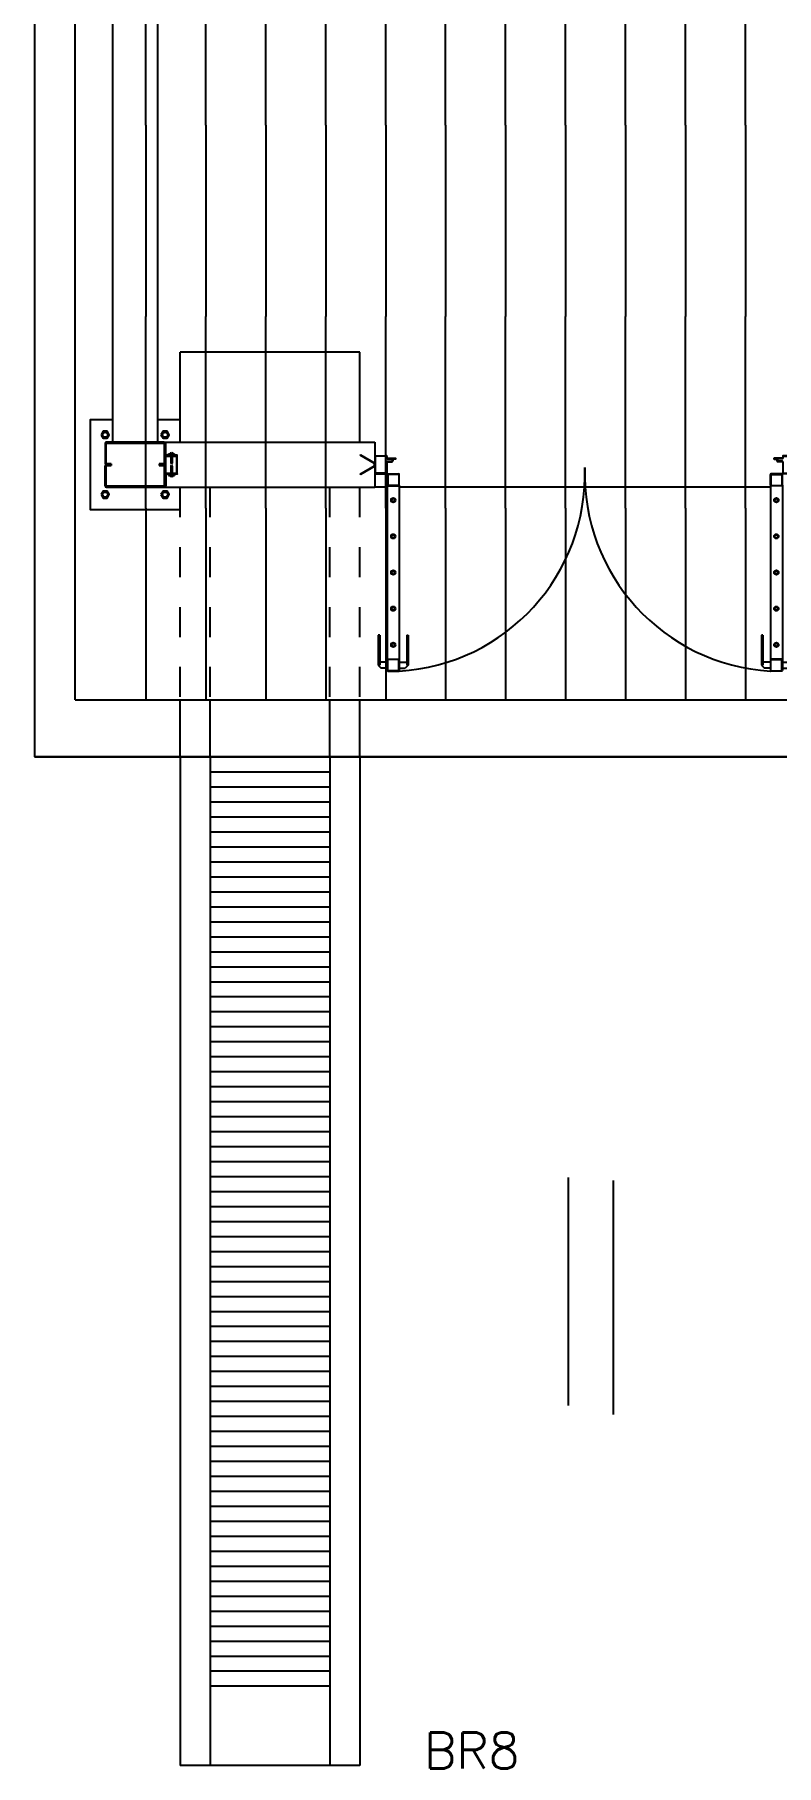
# Model space of a CAD drawing. Header units: millimetres. Extents: x 2128 to 2646, y 1972 to 2207.
# Drawn here: x 2377.45 to 2379.93, y 2115.97 to 2121.74 of the extents above; entities that cross this region are included whole.
import ezdxf

# ---------------------------------------------------------------- set-up
doc = ezdxf.new("R2010")
doc.units = ezdxf.units.MM
doc.linetypes.add('DASHED2', pattern=[0.375, 0.25, -0.125])
doc.linetypes.add('HIDDEN', pattern=[0.375, 0.25, -0.125])
for name, color, linetype in [('AR-ALV', 2, 'Continuous'), ('AR-BRISES', 1, 'Continuous'), ('AR-CALÇADA', 1, 'Continuous'), ('AR-COB VISTA 02', 1, 'Continuous'), ('AR-COB-V1', 1, 'Continuous'), ('AR-COB-V2', 1, 'Continuous'), ('AR-COB-V3', 1, 'Continuous'), ('AR-COB-V4', 1, 'Continuous'), ('AR-ESTC-V3', 3, 'Continuous'), ('AR-PISO', 1, 'Continuous'), ('AR-PORTA', 1, 'Continuous'), ('AR-PROJ', 1, 'HIDDEN'), ('BR-TEXTO', 2, 'Continuous'), ('DET-BASE-V', 32, 'Continuous'), ('DET-HATCH ACO', 1, 'Continuous'), ('DET-PARAFUSO-C', 72, 'Continuous'), ('DET-PERFIL CADEIRA-C', 2, 'Continuous'), ('DET-PROJ', 1, 'DASHED2'), ('esq-c', 1, 'Continuous'), ('grapa', 21, 'HIDDEN'), ('insercao', 4, 'Continuous'), ('maçaneta', 1, 'Continuous'), ('porta-c', 1, 'Continuous'), ('porta-v', 2, 'Continuous'), ('soleira', 1, 'Continuous')]:
    doc.layers.add(name, color=color, linetype=linetype)
doc.styles.add('S12', font='simplex.shx', dxfattribs={"width": 1.1, "height": 0.12})

# ---------------------------------------------------------------- blocks, each defined once
blk = doc.blocks.new('BR-MODULO8')
blk = doc.blocks.new('gr12-met-01p')
at = {"layer": 'DET-HATCH ACO'}
for centre, start, end in [((0.0417, -0.1064), 273.42397, 1.92778), ((1.3583, -0.1064), 178.07222, 266.57603)]:
    blk.add_arc(centre, 0.6587, start, end, dxfattribs=at)
at = {"layer": 'esq-c'}
for p, q in [((0, -0.0472), (0, -0.1028)), ((0.0015, -0.1028), (0.0015, -0.0472)), ((0.0023, -0.045), (0.0377, -0.045)), ((0.0377, -0.0465), (0.0023, -0.0465)), ((0.0385, -0.0526), (0.0385, -0.0472)), ((0.04, -0.0472), (0.04, -0.0526)), ((0.0408, -0.0534), (0.0685, -0.0534)), ((0.0408, -0.0549), (0.0685, -0.0549)), ((0.0578, -0.0571), (0.0578, -0.0628)), ((0.0593, -0.0571), (0.0593, -0.0628)), ((0.0685, -0.0564), (0.06, -0.0564)), ((1.3593, -0.0534), (1.3315, -0.0534)), ((1.3593, -0.0549), (1.3315, -0.0549)), ((1.3315, -0.0564), (1.34, -0.0564)), ((1.3408, -0.0571), (1.3408, -0.0628)), ((1.3423, -0.0571), (1.3423, -0.0628)), ((1.36, -0.0472), (1.36, -0.0526)), ((1.3615, -0.0526), (1.3615, -0.0472)), ((1.3978, -0.045), (1.3623, -0.045)), ((1.3623, -0.0465), (1.3978, -0.0465)), ((1.3985, -0.1028), (1.3985, -0.0472)), ((1.4, -0.0472), (1.4, -0.1028)), ((0.0377, -0.1035), (0.0023, -0.1035)), ((0.0023, -0.105), (0.0377, -0.105)), ((0.0385, -0.1028), (0.0385, -0.0658)), ((0.04, -0.0658), (0.04, -0.1028)), ((0.0408, -0.0635), (0.057, -0.0635)), ((0.0408, -0.065), (0.057, -0.065)), ((0.041, -0.1435), (0.041, -0.108)), ((0.0425, -0.108), (0.0425, -0.1435)), ((0.0433, -0.1058), (0.0788, -0.1058)), ((0.0788, -0.1073), (0.0433, -0.1073)), ((0.0795, -0.108), (0.0795, -0.1435)), ((0.081, -0.1435), (0.081, -0.108)), ((1.319, -0.1435), (1.319, -0.108)), ((1.3205, -0.108), (1.3205, -0.1435)), ((1.3568, -0.1058), (1.3213, -0.1058)), ((1.3213, -0.1073), (1.3568, -0.1073)), ((1.3593, -0.0635), (1.343, -0.0635)), ((1.3593, -0.065), (1.343, -0.065)), ((1.3575, -0.108), (1.3575, -0.1435)), ((1.359, -0.1435), (1.359, -0.108)), ((1.36, -0.0658), (1.36, -0.1028)), ((1.3615, -0.1028), (1.3615, -0.0658)), ((1.3623, -0.1035), (1.3978, -0.1035)), ((1.3978, -0.105), (1.3623, -0.105)), ((0.0788, -0.1443), (0.0433, -0.1443)), ((0.0433, -0.1458), (0.0788, -0.1458)), ((1.3213, -0.1443), (1.3568, -0.1443)), ((1.3568, -0.1458), (1.3213, -0.1458)), ((0.041, -0.7262), (0.041, -0.7617)), ((0.0425, -0.7617), (0.0425, -0.7262)), ((0.0433, -0.7239), (0.0788, -0.7239)), ((0.0788, -0.7254), (0.0433, -0.7254)), ((0.0795, -0.7617), (0.0795, -0.7262)), ((0.081, -0.7262), (0.081, -0.7617)), ((1.319, -0.7262), (1.319, -0.7617)), ((1.3205, -0.7617), (1.3205, -0.7262)), ((1.3568, -0.7239), (1.3213, -0.7239)), ((1.3213, -0.7254), (1.3568, -0.7254)), ((1.3575, -0.7617), (1.3575, -0.7262)), ((1.359, -0.7262), (1.359, -0.7617)), ((0.0788, -0.7624), (0.0433, -0.7624)), ((0.0433, -0.7639), (0.0788, -0.7639)), ((1.3213, -0.7624), (1.3568, -0.7624)), ((1.3568, -0.7639), (1.3213, -0.7639))]:
    blk.add_line(p, q, dxfattribs=at)
for centre, radius, start, end in [((0.0023, -0.0472), 0.00225, 90, 180), ((0.0023, -0.0472), 0.00075, 90, 180), ((0.0377, -0.0472), 0.00225, 360, 90), ((0.0377, -0.0472), 0.00075, 360, 90), ((0.0408, -0.0526), 0.00225, 180, 269.99745), ((0.0408, -0.0526), 0.00075, 180, 270), ((0.06, -0.0571), 0.00225, 90, 180), ((0.06, -0.0571), 0.00075, 90, 180), ((0.0685, -0.0549), 0.0015, 270, 90), ((1.3315, -0.0549), 0.0015, 90, 270), ((1.34, -0.0571), 0.00225, 0, 90), ((1.34, -0.0571), 0.00075, 0, 90), ((1.3593, -0.0526), 0.00225, 270.00255, 0), ((1.3593, -0.0526), 0.00075, 270, 0), ((1.3623, -0.0472), 0.00225, 90, 180), ((1.3623, -0.0472), 0.00075, 90, 180), ((1.3978, -0.0472), 0.00225, 360, 90), ((1.3978, -0.0472), 0.00075, 360, 90), ((0.0023, -0.1028), 0.00225, 180, 270), ((0.0023, -0.1028), 0.00075, 180, 270), ((0.0377, -0.1028), 0.00225, 270, 0), ((0.0377, -0.1028), 0.00075, 270, 0), ((0.0408, -0.0658), 0.00225, 90, 180), ((0.0408, -0.0658), 0.00075, 90, 180), ((0.0433, -0.108), 0.00225, 90, 180), ((0.0433, -0.108), 0.00075, 90, 180), ((0.057, -0.0628), 0.00075, 270, 0), ((0.057, -0.0628), 0.00225, 270, 0), ((0.0788, -0.108), 0.00225, 360, 90), ((0.0788, -0.108), 0.00075, 360, 90), ((1.3213, -0.108), 0.00225, 90, 180), ((1.3213, -0.108), 0.00075, 90, 180), ((1.343, -0.0628), 0.00225, 180, 270), ((1.343, -0.0628), 0.00075, 180, 270), ((1.3568, -0.108), 0.00225, 360, 90), ((1.3568, -0.108), 0.00075, 360, 90), ((1.3593, -0.0658), 0.00225, 0, 90), ((1.3593, -0.0658), 0.00075, 0, 90), ((1.3623, -0.1028), 0.00225, 180, 270), ((1.3623, -0.1028), 0.00075, 180, 270), ((1.3978, -0.1028), 0.00225, 270, 0), ((1.3978, -0.1028), 0.00075, 270, 0), ((0.0433, -0.1435), 0.00225, 180, 270), ((0.0433, -0.1435), 0.00075, 180, 270), ((0.0788, -0.1435), 0.00225, 270, 0), ((0.0788, -0.1435), 0.00075, 270, 0), ((1.3213, -0.1435), 0.00225, 180, 270), ((1.3213, -0.1435), 0.00075, 180, 270), ((1.3568, -0.1435), 0.00075, 270, 0), ((1.3568, -0.1435), 0.00225, 270, 0), ((0.0433, -0.7262), 0.00225, 90, 180), ((0.0433, -0.7262), 0.00075, 90, 180), ((0.0788, -0.7262), 0.00225, 360, 90), ((0.0788, -0.7262), 0.00075, 360, 90), ((1.3213, -0.7262), 0.00225, 90, 180), ((1.3213, -0.7262), 0.00075, 90, 180), ((1.3568, -0.7262), 0.00225, 360, 90), ((1.3568, -0.7262), 0.00075, 360, 90), ((0.0433, -0.7617), 0.00225, 180, 270), ((0.0433, -0.7617), 0.00075, 180, 270), ((0.0788, -0.7617), 0.00225, 270, 0), ((0.0788, -0.7617), 0.00075, 270, 0), ((1.3213, -0.7617), 0.00225, 180, 270), ((1.3213, -0.7617), 0.00075, 180, 270), ((1.3568, -0.7617), 0.00075, 270, 0), ((1.3568, -0.7617), 0.00225, 270, 0)]:
    blk.add_arc(centre, radius, start, end, dxfattribs=at)
at = {"layer": 'grapa'}
for p, q in [((0, -0.07), (0, -0.08)), ((1.4, -0.07), (1.4, -0.08))]:
    blk.add_line(p, q, dxfattribs=at)
for points in [[(0, -0.08), (-0.0486, -0.108), (-0.0493, -0.1067), (-0.0015, -0.0791), (-0.0015, -0.0709), (-0.0493, -0.0433), (-0.0486, -0.042), (0, -0.07)], [(1.4, -0.08), (1.4486, -0.108), (1.4493, -0.1067), (1.4015, -0.0791), (1.4015, -0.0709), (1.4493, -0.0433), (1.4486, -0.042), (1.4, -0.07)]]:
    blk.add_lwpolyline(points, dxfattribs=at)
at = {"layer": 'maçaneta'}
for p, q in [((0.011, -0.6439), (0.011, -0.7439)), ((0.016, -0.6439), (0.011, -0.6439)), ((0.016, -0.6439), (0.016, -0.7439)), ((0.106, -0.6439), (0.106, -0.7439)), ((0.106, -0.6439), (0.111, -0.6439)), ((0.111, -0.6439), (0.111, -0.7439)), ((1.289, -0.6439), (1.289, -0.7439)), ((1.294, -0.6439), (1.289, -0.6439)), ((1.294, -0.6439), (1.294, -0.7439)), ((1.384, -0.6439), (1.384, -0.7439)), ((1.384, -0.6439), (1.389, -0.6439)), ((1.389, -0.6439), (1.389, -0.7439)), ((0.016, -0.7439), (0.011, -0.7439)), ((0.011, -0.7439), (0.021, -0.7539)), ((0.041, -0.7339), (0.016, -0.7339)), ((0.081, -0.7339), (0.106, -0.7339)), ((0.111, -0.7439), (0.101, -0.7539)), ((0.106, -0.7439), (0.111, -0.7439)), ((1.294, -0.7439), (1.289, -0.7439)), ((1.289, -0.7439), (1.299, -0.7539)), ((1.319, -0.7339), (1.294, -0.7339)), ((1.359, -0.7339), (1.384, -0.7339)), ((1.389, -0.7439), (1.379, -0.7539)), ((1.384, -0.7439), (1.389, -0.7439)), ((0.041, -0.7539), (0.021, -0.7539)), ((0.081, -0.7539), (0.101, -0.7539)), ((1.319, -0.7539), (1.299, -0.7539)), ((1.359, -0.7539), (1.379, -0.7539))]:
    blk.add_line(p, q, dxfattribs=at)
at = {"layer": 'porta-c'}
for centre, radius in [((0.061, -0.1933), 0.0075), ((0.061, -0.1933), 0.005), ((1.339, -0.1933), 0.0075), ((1.339, -0.1933), 0.005), ((0.061, -0.3141), 0.0075), ((0.061, -0.3141), 0.005), ((1.339, -0.3141), 0.0075), ((1.339, -0.3141), 0.005), ((0.061, -0.4348), 0.0075), ((0.061, -0.4348), 0.005), ((1.339, -0.4348), 0.0075), ((1.339, -0.4348), 0.005), ((0.061, -0.5556), 0.0075), ((0.061, -0.5556), 0.005), ((1.339, -0.5556), 0.0075), ((1.339, -0.5556), 0.005), ((0.061, -0.6763), 0.0075), ((0.061, -0.6763), 0.005), ((1.339, -0.6763), 0.0075), ((1.339, -0.6763), 0.005)]:
    blk.add_circle(centre, radius, dxfattribs=at)
at = {"layer": 'porta-v'}
for p, q in [((0.041, -0.1435), (0.041, -0.7262)), ((0.081, -0.1435), (0.081, -0.7262)), ((1.319, -0.1435), (1.319, -0.7262)), ((1.359, -0.1435), (1.359, -0.7262))]:
    blk.add_line(p, q, dxfattribs=at)
blk = doc.blocks.new('DET-GS-PLANTA BAIXA')
at = {"layer": 'AR-ALV'}
for p, q in [((203.6911, -517.4039), (203.6911, -519.5239)), ((203.8411, -517.4039), (203.8411, -519.5239)), ((203.8618, -519.5239), (204.5661, -519.5239)), ((204.5661, -519.5239), (204.5661, -519.6739)), ((203.8618, -519.6739), (204.5661, -519.6739))]:
    blk.add_line(p, q, dxfattribs=at)
at = {"layer": 'AR-ESTC-V3'}
for p, q in [((203.9161, -520.5739), (203.9161, -523.9389)), ((204.0161, -520.5739), (204.0161, -523.9389)), ((204.0161, -520.5739), (204.0161, -523.9389)), ((204.4161, -520.5739), (204.4161, -523.9389)), ((204.4161, -520.5739), (204.4161, -523.9389)), ((204.5161, -520.5739), (204.5161, -523.9389))]:
    blk.add_line(p, q, dxfattribs=at)
at = {"layer": 'AR-ESTC-V3', "color": 1}
for p, q in [((204.0161, -520.6239), (204.4161, -520.6239)), ((204.0161, -520.6739), (204.4161, -520.6739)), ((204.0161, -520.7239), (204.4161, -520.7239)), ((204.0161, -520.7739), (204.4161, -520.7739)), ((204.0161, -520.8239), (204.4161, -520.8239)), ((204.0161, -520.8739), (204.4161, -520.8739)), ((204.0161, -520.9239), (204.4161, -520.9239)), ((204.0161, -520.9739), (204.4161, -520.9739)), ((204.0161, -521.0239), (204.4161, -521.0239)), ((204.0161, -521.0739), (204.4161, -521.0739)), ((204.0161, -521.1239), (204.4161, -521.1239)), ((204.0161, -521.1739), (204.4161, -521.1739)), ((204.0161, -521.2239), (204.4161, -521.2239)), ((204.0161, -521.2739), (204.4161, -521.2739)), ((204.0161, -521.3239), (204.4161, -521.3239)), ((204.0161, -521.3739), (204.4161, -521.3739)), ((204.0161, -521.4239), (204.4161, -521.4239)), ((204.0161, -521.4739), (204.4161, -521.4739)), ((204.0161, -521.4739), (204.4161, -521.4739)), ((204.0161, -521.5239), (204.4161, -521.5239)), ((204.0161, -521.5239), (204.4161, -521.5239)), ((204.0161, -521.5739), (204.4161, -521.5739)), ((204.0161, -521.6239), (204.4161, -521.6239)), ((204.0161, -521.6739), (204.4161, -521.6739)), ((204.0161, -521.7239), (204.4161, -521.7239)), ((204.0161, -521.7739), (204.4161, -521.7739)), ((204.0161, -521.8239), (204.4161, -521.8239)), ((204.0161, -521.8739), (204.4161, -521.8739)), ((204.0161, -521.9239), (204.4161, -521.9239)), ((204.0161, -521.9739), (204.4161, -521.9739)), ((204.0161, -522.0239), (204.4161, -522.0239)), ((204.0161, -522.0739), (204.4161, -522.0739)), ((204.0161, -522.1239), (204.4161, -522.1239)), ((204.0161, -522.1739), (204.4161, -522.1739)), ((204.0161, -522.2239), (204.4161, -522.2239)), ((204.0161, -522.2739), (204.4161, -522.2739)), ((204.0161, -522.3239), (204.4161, -522.3239)), ((204.0161, -522.3739), (204.4161, -522.3739)), ((204.0161, -522.4239), (204.4161, -522.4239)), ((204.0161, -522.4739), (204.4161, -522.4739)), ((204.0161, -522.5239), (204.4161, -522.5239)), ((204.0161, -522.5739), (204.4161, -522.5739)), ((204.0161, -522.6239), (204.4161, -522.6239)), ((204.0161, -522.6739), (204.4161, -522.6739)), ((204.0161, -522.7239), (204.4161, -522.7239)), ((204.0161, -522.7739), (204.4161, -522.7739)), ((204.0161, -522.8239), (204.4161, -522.8239)), ((204.0161, -522.8739), (204.4161, -522.8739)), ((204.0161, -522.9239), (204.4161, -522.9239)), ((204.0161, -522.9739), (204.4161, -522.9739)), ((204.0161, -523.0239), (204.4161, -523.0239)), ((204.0161, -523.0739), (204.4161, -523.0739)), ((204.0161, -523.1239), (204.4161, -523.1239)), ((204.0161, -523.1739), (204.4161, -523.1739)), ((204.0161, -523.2239), (204.4161, -523.2239)), ((204.0161, -523.2739), (204.4161, -523.2739)), ((204.0161, -523.3239), (204.4161, -523.3239)), ((204.0161, -523.3739), (204.4161, -523.3739)), ((204.0161, -523.4239), (204.4161, -523.4239)), ((204.0161, -523.4739), (204.4161, -523.4739)), ((204.0161, -523.5239), (204.4161, -523.5239)), ((204.0161, -523.5739), (204.4161, -523.5739)), ((204.0161, -523.6239), (204.4161, -523.6239)), ((204.0161, -523.6739), (204.4161, -523.6739))]:
    blk.add_line(p, q, dxfattribs=at)
at = {"layer": 'AR-PISO'}
for p, q in [((204.5161, -519.2239), (203.9161, -519.2239)), ((203.9161, -519.5239), (203.9161, -519.2239)), ((204.5161, -519.5239), (204.5161, -519.2239)), ((204.6071, -519.6739), (204.5661, -519.6739)), ((205.8851, -519.6739), (204.6471, -519.6739)), ((211.0725, -520.5739), (203.4309, -520.5739)), ((211.0725, -520.5739), (203.4309, -520.5739))]:
    blk.add_line(p, q, dxfattribs=at)
at = {"layer": 'DET-BASE-V'}
for points in [[(203.6911, -519.4489), (203.6161, -519.4489), (203.6161, -519.7489), (203.9161, -519.7489), (203.9161, -519.6739)], [(203.9161, -519.5239), (203.9161, -519.4489), (203.8411, -519.4489)]]:
    blk.add_lwpolyline(points, dxfattribs=at)
at = {"layer": 'DET-PARAFUSO-C'}
for p, q in [((203.8778, -519.567), (203.8778, -519.563)), ((203.8778, -519.563), (203.8778, -519.563)), ((203.8778, -519.563), (203.8978, -519.563)), ((203.8778, -519.567), (203.8978, -519.567)), ((203.8817, -519.563), (203.8937, -519.563)), ((203.8897, -519.5714), (203.8857, -519.5704)), ((203.8857, -519.5724), (203.8897, -519.5734)), ((203.8857, -519.5744), (203.8897, -519.5754)), ((203.8857, -519.5764), (203.8897, -519.5774)), ((203.8873, -519.561), (203.8873, -519.559)), ((203.8873, -519.561), (203.8881, -519.561)), ((203.8881, -519.561), (203.8881, -519.559)), ((203.8978, -519.567), (203.8978, -519.563)), ((203.8778, -519.6308), (203.8778, -519.6347)), ((203.8778, -519.6308), (203.8978, -519.6308)), ((203.8857, -519.5784), (203.8897, -519.5794)), ((203.8857, -519.5804), (203.8897, -519.5814)), ((203.8857, -519.5824), (203.8897, -519.5834)), ((203.8857, -519.5844), (203.8897, -519.5854)), ((203.8857, -519.5864), (203.8897, -519.5874)), ((203.8857, -519.5884), (203.8897, -519.5894)), ((203.8857, -519.5904), (203.8897, -519.5914)), ((203.8857, -519.5924), (203.8897, -519.5934)), ((203.8857, -519.6054), (203.8897, -519.6044)), ((203.8857, -519.6074), (203.8897, -519.6064)), ((203.8857, -519.6094), (203.8897, -519.6084)), ((203.8857, -519.6114), (203.8897, -519.6104)), ((203.8857, -519.6134), (203.8897, -519.6124)), ((203.8857, -519.6154), (203.8897, -519.6144)), ((203.8857, -519.6174), (203.8897, -519.6164)), ((203.8857, -519.6194), (203.8897, -519.6184)), ((203.8857, -519.6214), (203.8897, -519.6204)), ((203.8857, -519.6234), (203.8897, -519.6224)), ((203.8857, -519.6254), (203.8897, -519.6244)), ((203.8897, -519.6264), (203.8857, -519.6274)), ((203.886, -519.594), (203.8877, -519.5974)), ((203.886, -519.6037), (203.8877, -519.6004)), ((203.8877, -519.5974), (203.8897, -519.5934)), ((203.8877, -519.6004), (203.8897, -519.6044)), ((203.8978, -519.6308), (203.8978, -519.6347)), ((203.8778, -519.6347), (203.8778, -519.6347)), ((203.8778, -519.6347), (203.8978, -519.6347)), ((203.8817, -519.6347), (203.8937, -519.6347)), ((203.8873, -519.6367), (203.8873, -519.6387)), ((203.8873, -519.6367), (203.8881, -519.6367)), ((203.8881, -519.6367), (203.8881, -519.6387))]:
    blk.add_line(p, q, dxfattribs=at)
for points in [[(203.6523, -519.4989), (203.6592, -519.5108), (203.673, -519.5108), (203.6798, -519.4989), (203.673, -519.487), (203.6592, -519.487)], [(203.8523, -519.4989), (203.8592, -519.5108), (203.873, -519.5108), (203.8798, -519.4989), (203.873, -519.487), (203.8592, -519.487)], [(203.6523, -519.6989), (203.6592, -519.7108), (203.673, -519.7108), (203.6798, -519.6989), (203.673, -519.687), (203.6592, -519.687)], [(203.8523, -519.6989), (203.8592, -519.7108), (203.873, -519.7108), (203.8798, -519.6989), (203.873, -519.687), (203.8592, -519.687)]]:
    blk.add_lwpolyline(points, close=True, dxfattribs=at)
for centre in [(203.6661, -519.4989), (203.8661, -519.4989), (203.6661, -519.6989), (203.8661, -519.6989)]:
    blk.add_circle(centre, 0.00857, dxfattribs=at)
for centre, radius, start, end in [((203.8877, -519.5655), 0.0065, 93.52812, 157.38014), ((203.885, -519.5714), 0.00125, 306.8699, 53.1301), ((203.885, -519.5734), 0.00125, 306.8699, 53.1301), ((203.885, -519.5754), 0.00125, 306.8699, 53.1301), ((203.885, -519.5774), 0.00125, 306.8699, 53.1301), ((203.8877, -519.5655), 0.0065, 22.61986, 86.47188), ((203.8905, -519.5704), 0.00125, 180, 233.1301), ((203.8905, -519.5724), 0.00125, 126.8699, 233.1301), ((203.8905, -519.5744), 0.00125, 126.8699, 233.1301), ((203.8905, -519.5764), 0.00125, 126.8699, 233.1301), ((203.885, -519.5794), 0.00125, 306.8699, 53.1301), ((203.885, -519.5814), 0.00125, 306.8699, 53.1301), ((203.885, -519.5834), 0.00125, 306.8699, 53.1301), ((203.885, -519.5854), 0.00125, 306.8699, 53.1301), ((203.885, -519.5874), 0.00125, 306.8699, 53.1301), ((203.885, -519.5894), 0.00125, 306.8699, 53.1301), ((203.885, -519.5914), 0.00125, 306.8699, 53.1301), ((203.885, -519.5934), 0.00125, 329.02136, 53.1301), ((203.885, -519.6044), 0.00125, 306.8699, 30.97864), ((203.885, -519.6064), 0.00125, 306.8699, 53.1301), ((203.885, -519.6084), 0.00125, 306.8699, 53.1301), ((203.885, -519.6104), 0.00125, 306.8699, 53.1301), ((203.885, -519.6124), 0.00125, 306.8699, 53.1301), ((203.885, -519.6144), 0.00125, 306.8699, 53.1301), ((203.885, -519.6164), 0.00125, 306.8699, 53.1301), ((203.885, -519.6184), 0.00125, 306.8699, 53.1301), ((203.885, -519.6204), 0.00125, 306.8699, 53.1301), ((203.885, -519.6224), 0.00125, 306.8699, 53.1301), ((203.885, -519.6244), 0.00125, 306.8699, 53.1301), ((203.885, -519.6264), 0.00125, 306.8699, 53.1301), ((203.8905, -519.5784), 0.00125, 126.8699, 233.1301), ((203.8905, -519.5804), 0.00125, 126.8699, 233.1301), ((203.8905, -519.5824), 0.00125, 126.8699, 233.1301), ((203.8905, -519.5844), 0.00125, 126.8699, 233.1301), ((203.8905, -519.5864), 0.00125, 126.8699, 233.1301), ((203.8905, -519.5884), 0.00125, 126.8699, 233.1301), ((203.8905, -519.5904), 0.00125, 126.8699, 233.1301), ((203.8905, -519.5924), 0.00125, 126.8699, 233.1301), ((203.8905, -519.6054), 0.00125, 126.8699, 233.1301), ((203.8905, -519.6074), 0.00125, 126.8699, 233.1301), ((203.8905, -519.6094), 0.00125, 126.8699, 233.1301), ((203.8905, -519.6114), 0.00125, 126.8699, 233.1301), ((203.8905, -519.6134), 0.00125, 126.8699, 233.1301), ((203.8905, -519.6154), 0.00125, 126.8699, 233.1301), ((203.8905, -519.6174), 0.00125, 126.8699, 233.1301), ((203.8905, -519.6194), 0.00125, 126.8699, 233.1301), ((203.8905, -519.6214), 0.00125, 126.8699, 233.1301), ((203.8905, -519.6234), 0.00125, 126.8699, 233.1301), ((203.8905, -519.6254), 0.00125, 126.8699, 233.1301), ((203.8905, -519.6274), 0.00125, 126.8699, 180), ((203.8877, -519.6322), 0.0065, 202.61986, 266.47188), ((203.8877, -519.6322), 0.0065, 273.52812, 337.38014)]:
    blk.add_arc(centre, radius, start, end, dxfattribs=at)
at = {"layer": 'DET-PERFIL CADEIRA-C'}
for p, q in [((203.6661, -519.5282), (203.6661, -519.5946)), ((203.6661, -519.5282), (203.6661, -519.5946)), ((203.6661, -519.5282), (203.6661, -519.5946)), ((203.6689, -519.5289), (203.6689, -519.5939)), ((203.6689, -519.5289), (203.6689, -519.5939)), ((203.6689, -519.5289), (203.6689, -519.5939)), ((203.6704, -519.5239), (203.8618, -519.5239)), ((203.8618, -519.5239), (203.6704, -519.5239)), ((203.8618, -519.5239), (203.6704, -519.5239)), ((203.6711, -519.5267), (203.8611, -519.5267)), ((203.8611, -519.5267), (203.6711, -519.5267)), ((203.8611, -519.5267), (203.6711, -519.5267)), ((203.8632, -519.5289), (203.8632, -519.5939)), ((203.8632, -519.5289), (203.8632, -519.5939)), ((203.8632, -519.5289), (203.8632, -519.5939)), ((203.8661, -519.5282), (203.8661, -519.5946)), ((203.8661, -519.5282), (203.8661, -519.5946)), ((203.8661, -519.5282), (203.8661, -519.5946)), ((203.6661, -519.6696), (203.6661, -519.6032)), ((203.6661, -519.6696), (203.6661, -519.6032)), ((203.6661, -519.6696), (203.6661, -519.6032)), ((203.6689, -519.6039), (203.6689, -519.6689)), ((203.6689, -519.6039), (203.6689, -519.6689)), ((203.6689, -519.6039), (203.6689, -519.6689)), ((203.6704, -519.5989), (203.6861, -519.5989)), ((203.6861, -519.5989), (203.6704, -519.5989)), ((203.6861, -519.5989), (203.6704, -519.5989)), ((203.6711, -519.596), (203.6861, -519.596)), ((203.6861, -519.596), (203.6711, -519.596)), ((203.6861, -519.596), (203.6711, -519.596)), ((203.6711, -519.6017), (203.6861, -519.6017)), ((203.6861, -519.6017), (203.6711, -519.6017)), ((203.6861, -519.6017), (203.6711, -519.6017)), ((203.6861, -519.596), (203.6861, -519.6017)), ((203.6861, -519.596), (203.6861, -519.6017)), ((203.6861, -519.596), (203.6861, -519.6017)), ((203.8461, -519.596), (203.8461, -519.6017)), ((203.8461, -519.596), (203.8611, -519.596)), ((203.8611, -519.596), (203.8461, -519.596)), ((203.8461, -519.596), (203.8461, -519.6017)), ((203.8611, -519.596), (203.8461, -519.596)), ((203.8461, -519.596), (203.8461, -519.6017)), ((203.8461, -519.5989), (203.8618, -519.5989)), ((203.8618, -519.5989), (203.8461, -519.5989)), ((203.8618, -519.5989), (203.8461, -519.5989)), ((203.8461, -519.6017), (203.8611, -519.6017)), ((203.8611, -519.6017), (203.8461, -519.6017)), ((203.8611, -519.6017), (203.8461, -519.6017)), ((203.8632, -519.6039), (203.8632, -519.6689)), ((203.8632, -519.6039), (203.8632, -519.6689)), ((203.8632, -519.6039), (203.8632, -519.6689)), ((203.8661, -519.6696), (203.8661, -519.6032)), ((203.8661, -519.6696), (203.8661, -519.6032)), ((203.8661, -519.6696), (203.8661, -519.6032)), ((203.6704, -519.6739), (203.8618, -519.6739)), ((203.8618, -519.6739), (203.6704, -519.6739)), ((203.8618, -519.6739), (203.6704, -519.6739)), ((203.6711, -519.671), (203.8611, -519.671)), ((203.8611, -519.671), (203.6711, -519.671)), ((203.8611, -519.671), (203.6711, -519.671))]:
    blk.add_line(p, q, dxfattribs=at)
for points in [[(203.8661, -519.5289), (203.8661, -519.566, 0.414214), (203.8689, -519.5689), (203.9061, -519.5689), (203.9061, -519.567), (203.8694, -519.567, -0.414214), (203.868, -519.5656), (203.868, -519.5289)], [(203.8661, -519.6689), (203.8661, -519.6317, -0.414214), (203.8689, -519.6289), (203.9061, -519.6289), (203.9061, -519.6308), (203.8694, -519.6308, 0.414214), (203.868, -519.6322), (203.868, -519.6689)]]:
    blk.add_lwpolyline(points, format="xyb", close=True, dxfattribs=at)
for centre, radius, start, end in [((203.6704, -519.5282), 0.00428, 90, 180), ((203.6704, -519.5282), 0.00428, 90, 180), ((203.6704, -519.5282), 0.00428, 90, 180), ((203.6711, -519.5289), 0.00214, 90, 180), ((203.6711, -519.5289), 0.00214, 90, 180), ((203.6711, -519.5289), 0.00214, 90, 180), ((203.8611, -519.5289), 0.00214, 0, 90), ((203.8611, -519.5289), 0.00214, 0, 90), ((203.8611, -519.5289), 0.00214, 0, 90), ((203.8618, -519.5282), 0.00428, 0, 90), ((203.8618, -519.5282), 0.00428, 0, 90), ((203.8618, -519.5282), 0.00428, 0, 90), ((203.6704, -519.5946), 0.00428, 180, 270), ((203.6704, -519.5946), 0.00428, 180, 270), ((203.6704, -519.5946), 0.00428, 180, 270), ((203.6704, -519.6032), 0.00428, 90, 180), ((203.6704, -519.6032), 0.00428, 90, 180), ((203.6704, -519.6032), 0.00428, 90, 180), ((203.6711, -519.5939), 0.00214, 180, 270), ((203.6711, -519.5939), 0.00214, 180, 270), ((203.6711, -519.5939), 0.00214, 180, 270), ((203.6711, -519.6039), 0.00214, 90, 180), ((203.6711, -519.6039), 0.00214, 90, 180), ((203.6711, -519.6039), 0.00214, 90, 180), ((203.8611, -519.5939), 0.00214, 270, 0), ((203.8611, -519.5939), 0.00214, 270, 0), ((203.8611, -519.5939), 0.00214, 270, 0), ((203.8611, -519.6039), 0.00214, 0, 90), ((203.8611, -519.6039), 0.00214, 360, 90), ((203.8611, -519.6039), 0.00214, 360, 90), ((203.8618, -519.5946), 0.00428, 270, 0), ((203.8618, -519.5946), 0.00428, 270, 0), ((203.8618, -519.5946), 0.00428, 270, 0), ((203.8618, -519.6032), 0.00428, 0, 90), ((203.8618, -519.6032), 0.00428, 0, 90), ((203.8618, -519.6032), 0.00428, 0, 90), ((203.6704, -519.6696), 0.00428, 180, 270), ((203.6704, -519.6696), 0.00428, 180, 270), ((203.6704, -519.6696), 0.00428, 180, 270), ((203.6711, -519.6689), 0.00214, 180, 270), ((203.6711, -519.6689), 0.00214, 180, 270), ((203.6711, -519.6689), 0.00214, 180, 270), ((203.8611, -519.6689), 0.00214, 270, 0), ((203.8611, -519.6689), 0.00214, 270, 0), ((203.8611, -519.6689), 0.00214, 270, 0), ((203.8618, -519.6696), 0.00428, 270, 0), ((203.8618, -519.6696), 0.00428, 270, 0), ((203.8618, -519.6696), 0.00428, 270, 0)]:
    blk.add_arc(centre, radius, start, end, dxfattribs=at)
at = {"layer": 'DET-PROJ', "ltscale": 0.25}
for p, q in [((203.9161, -520.5739), (203.9161, -519.6739)), ((204.0161, -520.5739), (204.0161, -519.6739)), ((204.4161, -520.5739), (204.4161, -519.6739)), ((204.5161, -520.5739), (204.5161, -519.6739))]:
    blk.add_line(p, q, dxfattribs=at)
at = {"layer": 'esq-c'}
for p, q in [((203.8661, -519.6266), (203.8661, -519.5711)), ((203.8676, -519.5711), (203.8676, -519.6266)), ((203.9038, -519.5689), (203.8683, -519.5689)), ((203.8683, -519.5704), (203.9038, -519.5704)), ((203.9046, -519.5711), (203.9046, -519.6266)), ((203.9061, -519.6266), (203.9061, -519.5711)), ((203.8683, -519.6274), (203.9038, -519.6274)), ((203.9038, -519.6289), (203.8683, -519.6289))]:
    blk.add_line(p, q, dxfattribs=at)
for centre, radius, start, end in [((203.8683, -519.5711), 0.00225, 90, 180), ((203.8683, -519.5711), 0.00075, 90, 180), ((203.9038, -519.5711), 0.00225, 0, 90), ((203.9038, -519.5711), 0.00075, 0, 90), ((203.8683, -519.6266), 0.00225, 180, 270), ((203.8683, -519.6266), 0.00075, 180, 270), ((203.9038, -519.6266), 0.00075, 270, 0), ((203.9038, -519.6266), 0.00225, 270, 0)]:
    blk.add_arc(centre, radius, start, end, dxfattribs=at)
at = {"layer": 'AR-PORTA'}
blk.add_blockref('gr12-met-01p', (204.5661, -519.5239), dxfattribs=at)
blk = doc.blocks.new('DET-GS-COBERTURA')
at = {"layer": 'AR-COB VISTA 02', "color": 2}
for p, q in [((204.7534, -519.744), (204.7534, -520.3831)), ((204.9534, -519.744), (204.9534, -520.3831)), ((205.1534, -519.744), (205.1534, -520.3831)), ((205.3534, -519.744), (205.3534, -520.3831)), ((205.5534, -519.744), (205.5534, -520.3831)), ((205.7534, -519.744), (205.7534, -520.3831)), ((205.9534, -519.744), (205.9534, -520.3831)), ((206.1534, -519.744), (206.1534, -520.3831)), ((206.3534, -519.744), (206.3534, -520.3831)), ((206.5534, -519.744), (206.5534, -520.3831)), ((206.7534, -519.744), (206.7534, -520.3831))]:
    blk.add_line(p, q, dxfattribs=at)
at = {"layer": 'AR-COB-V1'}
blk.add_line((204.5176, -520.3831), (211.8176, -520.3831), dxfattribs=at)
at = {"layer": 'AR-COB-V2'}
blk.add_line((204.5176, -520.3831), (204.5176, -516.5485), dxfattribs=at)
at = {"layer": 'AR-COB-V3'}
for p, q in [((204.7534, -519.744), (204.7534, -519.1049)), ((204.9534, -519.744), (204.9534, -519.1049)), ((205.1534, -519.744), (205.1534, -519.1049)), ((205.3534, -519.744), (205.3534, -519.1049)), ((205.5534, -519.744), (205.5534, -519.1049)), ((205.7534, -519.744), (205.7534, -519.1049)), ((205.9534, -519.744), (205.9534, -519.1049)), ((206.1534, -519.744), (206.1534, -519.1049)), ((206.3534, -519.744), (206.3534, -519.1049)), ((206.5534, -519.744), (206.5534, -519.1049)), ((206.7534, -519.744), (206.7534, -519.1049))]:
    blk.add_line(p, q, dxfattribs=at)
at = {"layer": 'AR-COB-V4'}
for p, q in [((204.7534, -518.4658), (204.7534, -517.8267)), ((204.9534, -518.4658), (204.9534, -517.8267)), ((205.1534, -518.4658), (205.1534, -517.8267)), ((205.3534, -518.4658), (205.3534, -517.8267)), ((205.5534, -518.4658), (205.5534, -517.8267)), ((205.7534, -518.4658), (205.7534, -517.8267)), ((205.9534, -518.4658), (205.9534, -517.8267)), ((206.1534, -518.4658), (206.1534, -517.8267)), ((206.3534, -518.4658), (206.3534, -517.8267)), ((206.5534, -518.4658), (206.5534, -517.8267)), ((206.7534, -518.4658), (206.7534, -517.8267)), ((204.7534, -518.4658), (204.7534, -519.1049)), ((204.9534, -518.4658), (204.9534, -519.1049)), ((205.1534, -518.4658), (205.1534, -519.1049)), ((205.3534, -518.4658), (205.3534, -519.1049)), ((205.5534, -518.4658), (205.5534, -519.1049)), ((205.7534, -518.4658), (205.7534, -519.1049)), ((205.9534, -518.4658), (205.9534, -519.1049)), ((206.1534, -518.4658), (206.1534, -519.1049)), ((206.3534, -518.4658), (206.3534, -519.1049)), ((206.5534, -518.4658), (206.5534, -519.1049)), ((206.7534, -518.4658), (206.7534, -519.1049))]:
    blk.add_line(p, q, dxfattribs=at)
at = {"layer": 'AR-PISO', "linetype": 'Continuous'}
for p, q in [((211.8176, -520.5739), (204.5176, -520.5739)), ((204.8676, -520.5739), (204.8676, -523.9389)), ((204.9676, -520.5739), (204.9676, -523.9389)), ((205.3676, -520.5739), (205.3676, -523.9389)), ((205.4676, -520.5739), (205.4676, -523.9389)), ((204.9676, -520.6239), (205.3676, -520.6239)), ((204.9676, -520.6739), (205.3676, -520.6739)), ((204.9676, -520.7239), (205.3676, -520.7239)), ((204.9676, -520.7739), (205.3676, -520.7739)), ((204.9676, -520.8239), (205.3676, -520.8239)), ((204.9676, -520.8739), (205.3676, -520.8739)), ((204.9676, -520.9239), (205.3676, -520.9239)), ((204.9676, -520.9739), (205.3676, -520.9739)), ((204.9676, -521.0239), (205.3676, -521.0239)), ((204.9676, -521.0739), (205.3676, -521.0739)), ((204.9676, -521.1239), (205.3676, -521.1239)), ((204.9676, -521.1739), (205.3676, -521.1739)), ((204.9676, -521.2239), (205.3676, -521.2239)), ((204.9676, -521.2739), (205.3676, -521.2739)), ((204.9676, -521.3239), (205.3676, -521.3239)), ((204.9676, -521.3739), (205.3676, -521.3739)), ((204.9676, -521.4239), (205.3676, -521.4239)), ((204.9676, -521.4739), (205.3676, -521.4739)), ((204.9676, -521.4739), (205.3676, -521.4739)), ((204.9676, -521.5239), (205.3676, -521.5239)), ((204.9676, -521.5239), (205.3676, -521.5239)), ((204.9676, -521.5739), (205.3676, -521.5739)), ((204.9676, -521.6239), (205.3676, -521.6239)), ((204.9676, -521.6739), (205.3676, -521.6739)), ((204.9676, -521.7239), (205.3676, -521.7239)), ((204.9676, -521.7739), (205.3676, -521.7739)), ((204.9676, -521.8239), (205.3676, -521.8239)), ((204.9676, -521.8739), (205.3676, -521.8739)), ((204.9676, -521.9239), (205.3676, -521.9239)), ((204.9676, -521.9739), (205.3676, -521.9739)), ((204.9676, -522.0239), (205.3676, -522.0239)), ((204.9676, -522.0739), (205.3676, -522.0739)), ((204.9676, -522.1239), (205.3676, -522.1239)), ((204.9676, -522.1739), (205.3676, -522.1739)), ((204.9676, -522.2239), (205.3676, -522.2239)), ((204.9676, -522.2739), (205.3676, -522.2739)), ((204.9676, -522.3239), (205.3676, -522.3239)), ((204.9676, -522.3739), (205.3676, -522.3739)), ((204.9676, -522.4239), (205.3676, -522.4239)), ((204.9676, -522.4739), (205.3676, -522.4739)), ((204.9676, -522.5239), (205.3676, -522.5239)), ((204.9676, -522.5739), (205.3676, -522.5739)), ((204.9676, -522.6239), (205.3676, -522.6239)), ((204.9676, -522.6739), (205.3676, -522.6739)), ((204.9676, -522.7239), (205.3676, -522.7239)), ((204.9676, -522.7739), (205.3676, -522.7739)), ((204.9676, -522.8239), (205.3676, -522.8239)), ((204.9676, -522.8739), (205.3676, -522.8739)), ((204.9676, -522.9239), (205.3676, -522.9239)), ((204.9676, -522.9739), (205.3676, -522.9739)), ((204.9676, -523.0239), (205.3676, -523.0239)), ((204.9676, -523.0739), (205.3676, -523.0739)), ((204.9676, -523.1239), (205.3676, -523.1239)), ((204.9676, -523.1739), (205.3676, -523.1739)), ((204.9676, -523.2239), (205.3676, -523.2239)), ((204.9676, -523.2739), (205.3676, -523.2739)), ((204.9676, -523.3239), (205.3676, -523.3239)), ((204.9676, -523.3739), (205.3676, -523.3739)), ((204.9676, -523.4239), (205.3676, -523.4239)), ((204.9676, -523.4739), (205.3676, -523.4739)), ((204.9676, -523.5239), (205.3676, -523.5239)), ((204.9676, -523.5739), (205.3676, -523.5739)), ((204.9676, -523.6239), (205.3676, -523.6239)), ((204.9676, -523.6739), (205.3676, -523.6739)), ((205.4676, -523.9389), (204.8676, -523.9389))]:
    blk.add_line(p, q, dxfattribs=at)
at = {"layer": 'AR-PROJ'}
for p, q in [((204.8676, -520.5739), (204.8676, -520.3831)), ((204.9676, -520.5739), (204.9676, -520.3831)), ((205.3676, -520.5739), (205.3676, -520.3831)), ((205.4676, -520.5739), (205.4676, -520.3831))]:
    blk.add_line(p, q, dxfattribs=at)

msp = doc.modelspace()

# ---------------------------------------------------------------- linework, layer by layer
at = {"layer": 'AR-CALÇADA'}
for p, q in [((2377.4512, 2123.5463), (2377.4512, 2119.3301)), ((2377.4512, 2119.3301), (2442.8115, 2119.3301))]:
    msp.add_line(p, q, dxfattribs=at)
at = {"layer": 'soleira'}
for p, q in [((2379.2305, 2117.9262), (2379.2305, 2117.1662)), ((2379.3805, 2117.9162), (2379.3805, 2117.1362))]:
    msp.add_line(p, q, dxfattribs=at)

# ---------------------------------------------------------------- block references
msp.add_blockref('DET-GS-PLANTA BAIXA', (2174.0204, 2639.904))
at = {"layer": 'AR-BRISES'}
ref = msp.add_blockref('BR-MODULO8', (2383.8115, 2115.5651), dxfattribs=at)
ref.add_attrib('BR', 'BR8', (2378.7499, 2115.9547), dxfattribs={"layer": 'BR-TEXTO', "height": 0.12, "style": 'S12'})
at = {"layer": 'insercao'}
msp.add_blockref('DET-GS-COBERTURA', (2173.0688, 2639.904), dxfattribs=at)

doc.saveas('drawing.dxf')
